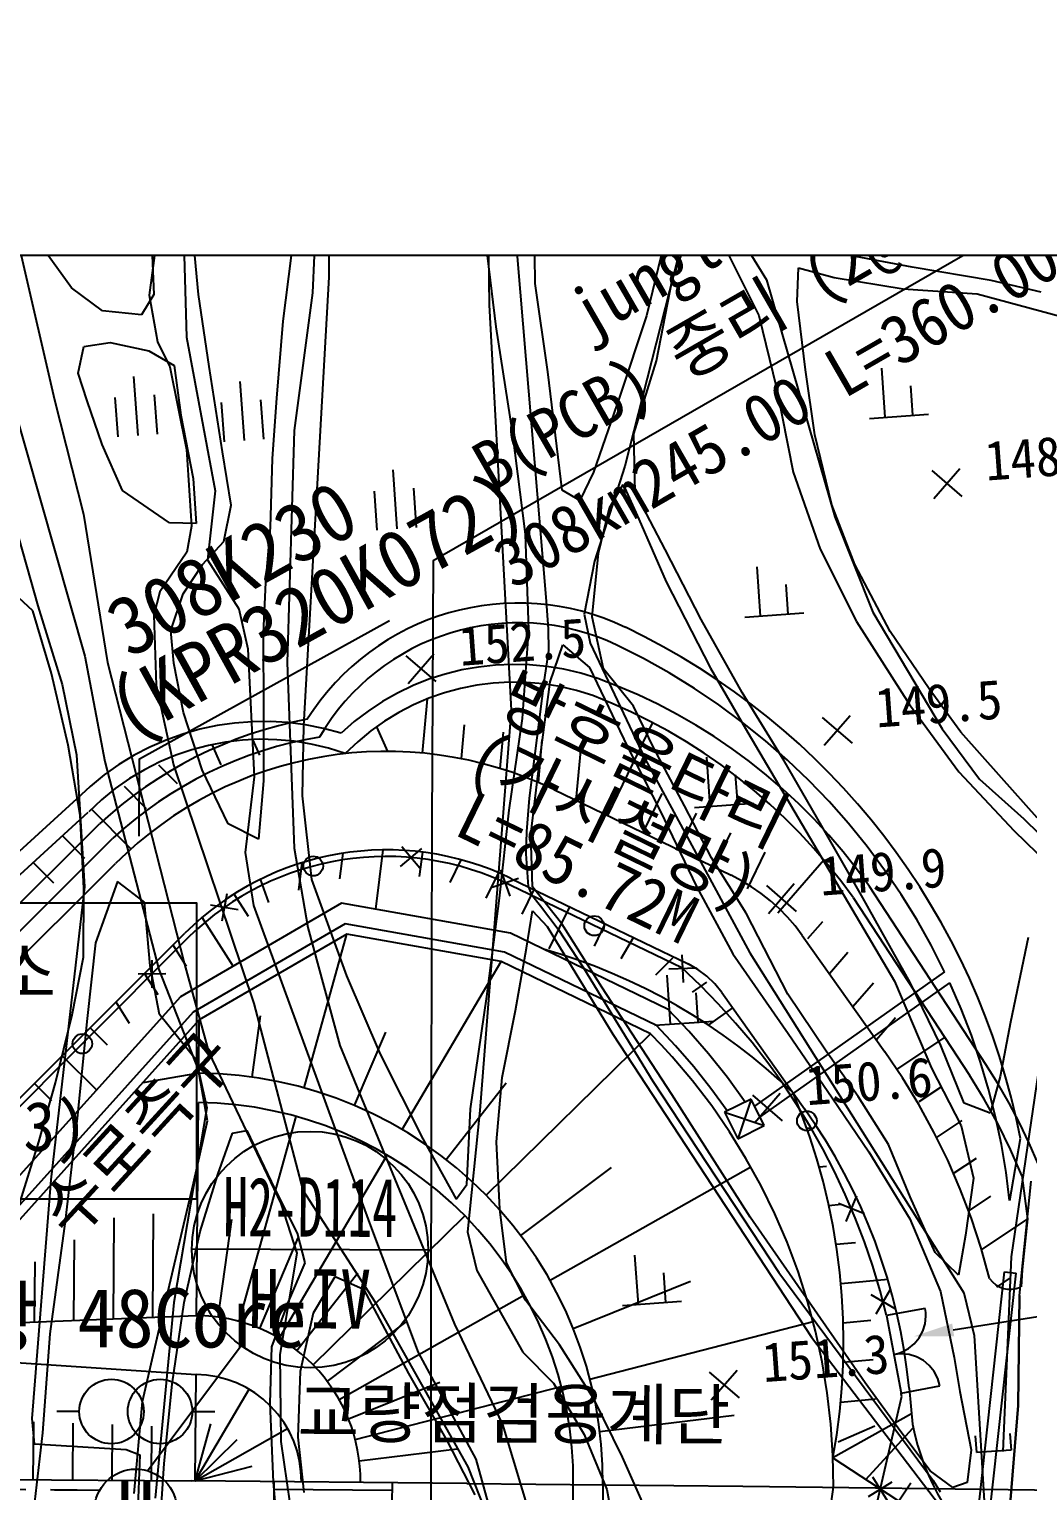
# Model space of a CAD drawing. Header units: millimetres. Extents: x 11366 to 12162, y 1103 to 1810.
# Drawn here: x 11876.6 to 11927.3, y 1483.7 to 1557.9 of the extents above; entities that cross this region are included whole.
import ezdxf
from ezdxf.enums import TextEntityAlignment as Align
from ezdxf.xclip import XClip

# ---------------------------------------------------------------- set-up
doc = ezdxf.new("R2010")
doc.units = ezdxf.units.MM
doc.header["$LTSCALE"] = 10
doc.header["$MEASUREMENT"] = 0
doc.header["$XCLIPFRAME"] = 2
doc.linetypes.add('HIDDEN', pattern=[0.375, 0.25, -0.125])
for name, color, linetype in [('ET-DSTA', 3, 'Continuous'), ('TN-MANH', 4, 'Continuous'), ('TN-TEXT', 3, 'Continuous'), ('TZ-BASE', 253, 'Continuous'), ('TZ-CABL', 4, 'Continuous'), ('TZ-SYMB', 1, 'Continuous')]:
    doc.layers.add(name, color=color, linetype=linetype)
doc.layers.add('TX-PAPR', color=2, linetype='Continuous', plot=False)
doc.styles.add('HANA', font='GulimChe.ttf')
doc.styles.get("Standard").update_dxf_attribs({"font": 'GulimChe.ttf'})
doc.linetypes.add('XXO_LINE', pattern='A,2.5,["X",Standard,S=1,R=0,X=-1,Y=-0.5],5,["X",Standard,S=1,R=0,X=-1,Y=-0.5],5,-0.5,[133,GulimChe.ttf,S=0.5,R=0,X=-0.5,Y=0],-0.5,2.5', length=16)

# ---------------------------------------------------------------- blocks, each defined once
blk = doc.blocks.new('JD-DHDFH546DFH43')
at = {"layer": 'TZ-BASE'}
for p, q in [((445.042, 59.517), (491.427, 86.22)), ((422.086, 83.852, -99), (425.829, 67.659, -99)), ((449.511, 81.426, -104), (449.307, 74.945, -104)), ((432.26, 80.404, -101), (432.538, 70.84, -101)), ((447.768, 80.438, -103), (447.889, 72.487, -103)), ((439.8, 79.845, -102.47), (439.747, 73.895, -102.47)), ((450.227, 73.577, -104.47), (450.166, 80, -104.47)), ((439.184, 79.068, -102), (438.923, 73.094, -102)), ((431.312, 77.98, -100), (430.64, 72.979, -100)), ((433.143, 73.019, -100.86), (432.728, 77.39, -100.86)), ((458.127, 77.485, -105), (454.775, 64.3, -105)), ((448.241, 71.369, -102.47), (447.604, 76.727, -102.47)), ((460.308, 76.429, -106), (461.974, 73.762, -106)), ((437.931, 75.73, -100.86), (437.412, 71.662, -100.86)), ((457.174, 73.737, -105.62), (458.145, 76.404, -105.62)), ((426.702, 73.357, -99.19), (425.401, 75.138, -99.19)), ((430.787, 75.245, -99.19), (430.867, 73.015, -99.19)), ((449.307, 74.945, -104), (450.772, 57.655, -104)), ((456.774, 75.663, -104.47), (455.88, 71.929, -104.47)), ((459.956, 75.201, -105.62), (461.573, 71.948, -105.62)), ((469.358, 74.394, -106.67), (466.064, 75.029, -106.67)), ((463.517, 72.66, -106.25), (463.585, 74.369, -106.25)), ((463.585, 74.369, -106.25), (465.395, 73.878, -106.25)), ((473.376, 73.731, -106.67), (469.358, 74.394, -106.67)), ((421.908, 73.804, -98), (427.367, 54.656, -98)), ((439.747, 73.895, -102.47), (438.47, 51.125, -102.47)), ((450.872, 69.082, -104.47), (450.227, 73.577, -104.47)), ((456.386, 69.64, -105.62), (457.174, 73.737, -105.62)), ((461.974, 73.762, -106), (465.438, 61.73, -106)), ((465.395, 73.878, -106.25), (468.905, 73.309, -106.25)), ((475.916, 73.132, -106.67), (473.376, 73.731, -106.67)), ((428.271, 72.176, -99.19), (426.702, 73.357, -99.19)), ((430.867, 73.015, -99.19), (430.24, 71.987, -99.19)), ((430.64, 72.979, -100), (431.051, 70.612, -100)), ((433.687, 69.358, -100.86), (433.143, 73.019, -100.86)), ((438.923, 73.094, -102), (437.992, 66.109, -102)), ((468.905, 73.309, -106.25), (472.663, 73.048, -106.25)), ((472.663, 73.048, -106.25), (480.781, 70.865, -106.25)), ((430.24, 71.987, -99.19), (428.271, 72.176, -99.19)), ((447.889, 72.487, -103), (449.01, 51.914, -103)), ((463.948, 69.192, -106.25), (463.517, 72.66, -106.25)), ((437.412, 71.662, -100.86), (437.101, 67.759, -100.86)), ((449.075, 66.045, -102.47), (448.241, 71.369, -102.47)), ((455.88, 71.929, -104.47), (454.519, 67.861, -104.47)), ((461.573, 71.948, -105.62), (462.469, 68.283, -105.62)), ((427.318, 70.373, -99.29), (428.657, 70.57, -99.29)), ((428.657, 70.57, -99.29), (430.622, 70.16, -99.29)), ((431.051, 70.612, -100), (431.693, 69.345, -100)), ((432.538, 70.84, -101), (433.991, 63.054, -101)), ((427.025, 69.019, -99.29), (427.318, 70.373, -99.29)), ((430.622, 70.16, -99.29), (431.899, 69.41, -99.29)), ((427.497, 67.609, -99.29), (427.025, 69.019, -99.29)), ((431.693, 69.345, -100), (432.537, 65.145, -100)), ((431.899, 69.41, -99.29), (432.251, 66.889, -99.29)), ((434.361, 65.025, -100.86), (433.687, 69.358, -100.86)), ((451.605, 63.079, -104.47), (450.872, 69.082, -104.47)), ((455.238, 65.948, -105.62), (456.386, 69.64, -105.62)), ((464.416, 65.897, -106.25), (463.948, 69.192, -106.25)), ((467.997, 66.781, -106.27), (467.818, 69.274, -106.27)), ((429.844, 68.851, -99.65), (430.06, 65.859, -99.65)), ((435.236, 68.598, -101.32), (435.452, 65.605, -101.32)), ((462.469, 68.283, -105.62), (463.319, 64.003, -105.62)), ((469.394, 66.881, -106.27), (469.286, 68.378, -106.27)), ((425.829, 67.659, -99), (427.309, 61.871, -99)), ((428.247, 65.407, -99.29), (427.497, 67.609, -99.29)), ((429.062, 65.787, -99.65), (428.918, 67.782, -99.65)), ((431.057, 65.93, -99.65), (430.913, 67.925, -99.65)), ((434.454, 65.534, -101.32), (434.311, 67.528, -101.32)), ((436.449, 65.677, -101.32), (436.305, 67.672, -101.32)), ((437.101, 67.759, -100.86), (436.881, 64.696, -100.86)), ((454.519, 67.861, -104.47), (453.193, 63.996, -104.47)), ((432.251, 66.889, -99.29), (432.874, 63.675, -99.29)), ((467.2, 66.723, -106.27), (470.192, 66.939, -106.27)), ((437.992, 66.109, -102), (437.647, 54.334, -102)), ((449.74, 60.85, -102.47), (449.075, 66.045, -102.47)), ((429.278, 63.065, -99.29), (428.247, 65.407, -99.29)), ((455.301, 62.985, -105.62), (455.238, 65.948, -105.62)), ((465.284, 62.33, -106.25), (464.416, 65.897, -106.25)), ((422.797, 64.934, -97), (424.984, 57.212, -97)), ((432.537, 65.145, -100), (432.787, 61.253, -100)), ((434.796, 62.32, -100.86), (434.361, 65.025, -100.86)), ((436.881, 64.696, -100.86), (436.772, 61.189, -100.86)), ((442.997, 64.108, -102.36), (443.212, 61.115, -102.36)), ((453.193, 63.996, -104.47), (452.494, 62.562, -104.47)), ((454.775, 64.3, -105), (453.238, 59.477, -105)), ((463.319, 64.003, -105.62), (464.684, 60.081, -105.62)), ((470.365, 64.077, -106.12), (471.877, 62.768, -106.12)), ((470.466, 62.666, -106.12), (471.775, 64.178, -106.12)), ((431.662, 61.422, -99.29), (429.278, 63.065, -99.29)), ((432.874, 63.675, -99.29), (433.028, 61.39, -99.29)), ((444.21, 61.187, -102.36), (444.066, 63.182, -102.36)), ((452.494, 62.562, -104.47), (451.605, 63.079, -104.47)), ((453.995, 62.189, -105.09), (454.693, 63.362, -105.09)), ((454.693, 63.362, -105.09), (455.481, 61.604, -105.09)), ((433.991, 63.054, -101), (433.592, 59.546, -101)), ((434.427, 60.479, -100.86), (434.796, 62.32, -100.86)), ((442.215, 61.044, -102.36), (442.071, 63.038, -102.36)), ((456.825, 60.067, -105.62), (455.301, 62.985, -105.62)), ((466.454, 59.306, -106.25), (465.284, 62.33, -106.25)), ((427.309, 61.871, -99), (428.524, 54.329, -99)), ((453.439, 59.883, -105.09), (453.995, 62.189, -105.09)), ((455.481, 61.604, -105.09), (456.882, 58.436, -105.09)), ((465.438, 61.73, -106), (467.37, 56.896, -106)), ((433.028, 61.39, -99.29), (431.662, 61.422, -99.29)), ((432.787, 61.253, -100), (432.551, 59.942, -100)), ((436.772, 61.189, -100.86), (436.542, 58.395, -100.86)), ((449.909, 55.999, -102.47), (449.74, 60.85, -102.47)), ((433.339, 59.307, -100.86), (434.427, 60.479, -100.86)), ((432.551, 59.942, -100), (431.173, 57.918, -100)), ((433.592, 59.546, -101), (435.195, 57.055, -101)), ((453.238, 59.477, -105), (452.72, 56.783, -105)), ((453.121, 56.652, -105.09), (453.439, 59.883, -105.09)), ((458.654, 56.519, -105.62), (456.825, 60.067, -105.62)), ((464.684, 60.081, -105.62), (466.532, 56.414, -105.62)), ((432.354, 57.813, -100.86), (433.339, 59.307, -100.86)), ((461.669, 56.694, -105.61), (461.49, 59.188, -105.61)), ((468.242, 55.916, -106.25), (466.454, 59.306, -106.25)), ((424.735, 56.963, -95.23), (423.553, 58.061, -95.23)), ((431.173, 57.918, -100), (430.867, 56.733, -100)), ((436.542, 58.395, -100.86), (436.416, 55.829, -100.86)), ((456.882, 58.436, -105.09), (459.123, 54.046, -105.09)), ((463.066, 56.795, -105.61), (462.958, 58.291, -105.61)), ((424.984, 57.212, -97), (426.222, 53.225, -97)), ((431.735, 55.953, -100.86), (432.354, 57.813, -100.86)), ((450.772, 57.655, -104), (450.894, 56.044, -104)), ((425.676, 53.782, -95.23), (424.735, 56.963, -95.23)), ((430.867, 56.733, -100), (430.983, 53.182, -100)), ((435.195, 57.055, -101), (435.652, 55.032, -101)), ((452.72, 56.783, -105), (453.016, 55.321, -105)), ((453.701, 54.016, -105.09), (453.121, 56.652, -105.09)), ((460.726, 52.808, -105.62), (458.654, 56.519, -105.62)), ((460.872, 56.637, -105.61), (463.864, 56.852, -105.61)), ((466.532, 56.414, -105.62), (469.231, 52.208, -105.62)), ((467.37, 56.896, -106), (470.884, 50.973, -106)), ((431.895, 54.301, -100.86), (431.735, 55.953, -100.86)), ((436.416, 55.829, -100.86), (436.434, 51.83, -100.86)), ((449.582, 51.494, -102.47), (449.909, 55.999, -102.47)), ((450.894, 56.044, -104), (450.9, 54.945, -104)), ((470.227, 53.001, -106.25), (468.242, 55.916, -106.25)), ((435.652, 55.032, -101), (435.97, 48.528, -101)), ((450.9, 54.945, -104), (450.696, 53.565, -104)), ((450.992, 53.35, -104.39), (451.639, 55.231, -104.39)), ((451.639, 55.231, -104.39), (452.985, 54.075, -104.39)), ((453.016, 55.321, -105), (455.785, 49.454, -105)), ((427.367, 54.656, -98), (428.384, 49.306, -98)), ((428.524, 54.329, -99), (432.434, 39.02, -99)), ((432.376, 51.799, -100.86), (431.895, 54.301, -100.86)), ((437.647, 54.334, -102), (437.995, 44.915, -102)), ((443.671, 54.675, -102.52), (445.183, 53.366, -102.52)), ((443.773, 53.264, -102.52), (445.082, 54.776, -102.52)), ((426.529, 50.144, -95.23), (425.676, 53.782, -95.23)), ((450.696, 53.565, -104), (449.924, 47.442, -104)), ((452.985, 54.075, -104.39), (454.909, 50.053, -104.39)), ((455.222, 52.111, -105.09), (453.701, 54.016, -105.09)), ((459.123, 54.046, -105.09), (461.023, 50.784, -105.09)), ((426.222, 53.225, -97), (426.946, 49.653, -97)), ((430.983, 53.182, -100), (431.875, 49.146, -100)), ((450.445, 49.25, -104.39), (450.992, 53.35, -104.39)), ((462.861, 49.342, -105.62), (460.726, 52.808, -105.62)), ((471.829, 50.801, -106.25), (470.227, 53.001, -106.25)), ((444.738, 52.482, -255), (444.485, 49.74, -255)), ((456.257, 49.99, -105.09), (455.222, 52.111, -105.09)), ((469.231, 52.208, -105.62), (471.734, 48.788, -105.62)), ((433.328, 48.88, -100.86), (432.376, 51.799, -100.86)), ((436.434, 51.83, -100.86), (436.445, 48.332, -100.86)), ((449.01, 51.914, -103), (447.416, 31.587, -103)), ((448.904, 46.843, -102.47), (449.582, 51.494, -102.47)), ((456.174, 51.288, -255), (453.893, 46.567, -255)), ((464.801, 51.545, -105.47), (466.313, 50.236, -105.47)), ((464.902, 50.134, -105.47), (466.211, 51.646, -105.47)), ((438.47, 51.125, -102.47), (438.395, 47.57, -102.47)), ((442.171, 51.073, -255), (442.731, 49.822, -255)), ((446.625, 51.168, -255), (446.467, 49.454, -255)), ((448.599, 50.79, -255), (448.43, 48.959, -255)), ((461.023, 50.784, -105.09), (468.459, 38.156, -105.09)), ((470.884, 50.973, -106), (472.773, 48.412, -106)), ((473.892, 48.473, -106.25), (471.829, 50.801, -106.25)), ((427.127, 46.578, -95.23), (426.529, 50.144, -95.23)), ((433.813, 50.164, -255), (434.27, 49.143, -255)), ((435.887, 50.426, -255), (436.241, 49.635, -255)), ((450.572, 50.412, -255), (450.372, 48.246, -255)), ((452.546, 50.035, -255), (452.297, 47.338, -255)), ((454.909, 50.053, -104.39), (456.59, 46.765, -104.39)), ((457.802, 47.053, -105.09), (456.257, 49.99, -105.09)), ((426.946, 49.653, -97), (427.358, 42.955, -97)), ((428.384, 49.306, -98), (431.12, 38.745, -98)), ((431.107, 49.138, -255), (432.053, 48.191, -255)), ((431.875, 49.146, -100), (435.946, 37.027, -100)), ((450.006, 45.609, -104.39), (450.445, 49.25, -104.39)), ((455.785, 49.454, -105), (461.117, 39.592, -105)), ((459.111, 47.036, -105.14), (458.932, 49.529, -105.14)), ((464.762, 46.061, -105.62), (462.861, 49.342, -105.62)), ((434.638, 46.137, -100.86), (433.328, 48.88, -100.86)), ((435.97, 48.528, -101), (435.504, 44.695, -101)), ((436.445, 48.332, -100.86), (436.178, 45.365, -100.86)), ((460.508, 47.136, -105.14), (460.4, 48.632, -105.14)), ((471.734, 48.788, -105.62), (474.536, 45.792, -105.62)), ((472.773, 48.412, -106), (475.023, 46.396, -106)), ((475.702, 46.447, -106.25), (473.892, 48.473, -106.25)), ((429.365, 48.053, -255), (430.486, 46.93, -255)), ((438.395, 47.57, -102.47), (438.882, 43.314, -102.47)), ((451.175, 47.88, -255), (460.167, 43.536, -255)), ((456.655, 47.686, -255), (455.694, 45.697, -255)), ((426.958, 47.415, -255), (412.155, 33.888, -255)), ((427.72, 46.87, -255), (429.689, 44.896, -255)), ((448.425, 42.367, -102.47), (448.904, 46.843, -102.47)), ((449.924, 47.442, -104), (449.779, 45.763, -104)), ((456.59, 46.765, -104.39), (458.407, 42.966, -104.39)), ((459.185, 44.416, -105.09), (457.802, 47.053, -105.09)), ((458.313, 46.978, -105.14), (461.305, 47.194, -105.14)), ((398.25, 16.36, -255), (428.108, 46.143, -255)), ((412.771, 33.232, -255), (427.541, 46.73, -255)), ((427.314, 42.872, -95.23), (427.127, 46.578, -95.23)), ((436.178, 45.365, -100.86), (434.638, 46.137, -100.86)), ((458.395, 46.691, -255), (457.495, 44.827, -255)), ((466.851, 42.391, -105.62), (464.762, 46.061, -105.62)), ((475.023, 46.396, -106), (475.814, 45.645, -106)), ((398.238, 14.937, -255), (428.789, 45.41, -255)), ((426.23, 45.532, -255), (427.351, 44.408, -255)), ((449.779, 45.763, -104), (449.747, 44.623, -104)), ((450.098, 42.939, -104.39), (450.006, 45.609, -104.39)), ((460.136, 45.696, -255), (459.296, 43.957, -255)), ((474.536, 45.792, -105.62), (476.282, 44.103, -105.62)), ((435.504, 44.695, -101), (435.929, 41.999, -101)), ((437.995, 44.915, -102), (438.686, 40.884, -102)), ((440.317, 43.352, -255), (440.482, 44.653, -255)), ((442.136, 41.806, -255), (442.52, 44.821, -255)), ((444.458, 44.889), (443.375, 43.981)), ((444.371, 43.893), (443.462, 44.977)), ((444.363, 43.467, -255), (444.521, 44.707, -255)), ((449.747, 44.623, -104), (449.867, 42.964, -104)), ((461.876, 44.701, -255), (460.98, 42.846, -255)), ((400.216, 15.497, -255), (428.92, 44.129, -255)), ((424.711, 44.223, -255), (425.784, 43.147, -255)), ((438.228, 42.782, -255), (438.405, 44.174, -255)), ((445.911, 43.173, -255), (446.466, 44.322, -255)), ((448.953, 42.473), (448.485, 43.808)), ((460.931, 41.614, -105.09), (459.185, 44.416, -105.09)), ((464.886, 44.308, -255), (462.54, 41.619, -255)), ((429.024, 43.216, -95.7), (427.905, 40.097, -95.7)), ((430.393, 42.161, -95.7), (429.024, 43.216, -95.7)), ((436.712, 42.146, -255), (436.281, 43.329, -255)), ((438.882, 43.314, -102.47), (440.648, 38.428, -102.47)), ((447.742, 42.365, -255), (448.377, 43.679, -255)), ((449.386, 43.374), (448.052, 42.907)), ((457.672, 38.833), (448.533, 43.23)), ((449, 43.378, -255), (457.992, 39.034, -255)), ((462.068, 41.598, -105.12), (463.377, 43.111, -105.12)), ((427.358, 42.955, -97), (425.653, 28.074, -97)), ((427.295, 39.382, -95.23), (427.314, 42.872, -95.23)), ((434.575, 42.597), (434.33, 41.204)), ((435.669, 41.445, -255), (434.951, 42.583, -255)), ((447.771, 37.387, -102.47), (448.425, 42.367, -102.47)), ((449.573, 41.558, -255), (450.178, 42.809, -255)), ((449.867, 42.964, -104), (450.048, 42.559, -104)), ((450.048, 42.559, -104), (450.506, 41.986, -104)), ((451.576, 41.07, -104.39), (450.098, 42.939, -104.39)), ((458.407, 42.966, -104.39), (460.258, 39.54, -104.39)), ((461.966, 43.009, -105.12), (463.479, 41.7, -105.12)), ((466.368, 42.398, -255), (472.267, 33.387, -255)), ((469.256, 38.083, -105.62), (466.851, 42.391, -105.62)), ((473.103, 33.935, -255), (467.194, 42.962, -255)), ((430.685, 38.944, -95.7), (430.393, 42.161, -95.7)), ((440.397, 42.115, -255), (432.223, 37.372, -255)), ((435.149, 41.778), (433.756, 42.023)), ((435.929, 41.999, -101), (441.812, 25.88, -101)), ((448.975, 40.592, -255), (440.397, 42.115, -255)), ((449.78, 39.838, -103.87), (450.095, 41.726, -103.87)), ((450.095, 41.726, -103.87), (450.834, 40.937, -103.87)), ((450.506, 41.986, -104), (451.388, 40.798, -104)), ((450.944, 39.799, -255), (451.978, 41.939, -255)), ((463.052, 37.496, -105.09), (460.931, 41.614, -105.09)), ((440.583, 41.066, -255), (432.861, 36.586, -255)), ((434.897, 38.923, -255), (433.334, 41.399, -255)), ((438.686, 40.884, -102), (440.32, 34.896, -102)), ((448.664, 39.631, -255), (440.583, 41.066, -255)), ((450.834, 40.937, -103.87), (454.166, 35.462, -103.87)), ((453.613, 37.848, -104.39), (451.576, 41.07, -104.39)), ((453.235, 39.944, -255), (453.779, 41.069, -255)), ((464.804, 41.172, -255), (464.047, 40.304, -255)), ((408.065, 16.264, -255), (432.451, 40.589, -255)), ((427.905, 40.097, -95.7), (427.489, 36.258, -95.7)), ((440.675, 40.542, -255), (433.181, 36.193, -255)), ((438.506, 32.738, -255), (440.675, 40.542, -255)), ((448.509, 39.151, -255), (440.675, 40.542, -255)), ((456.97, 36.729, -255), (448.975, 40.592, -255)), ((451.388, 40.798, -104), (452.687, 38.838, -104)), ((454.589, 39.306, -255), (455.215, 40.375, -255)), ((463.779, 40.484, -255), (467.974, 34.578, -255)), ((475.247, 40.369, -105.62), (474.354, 36.074, -105.62)), ((432.285, 40.032), (420.548, 28.283)), ((426.723, 36.453, -95.23), (427.295, 39.382, -95.23)), ((432.539, 38.911, -255), (431.855, 39.994, -255)), ((456.381, 35.903, -255), (448.664, 39.631, -255)), ((449.236, 36.671, -103.87), (449.78, 39.838, -103.87)), ((456.346, 38.478, -255), (457.212, 39.341, -255)), ((457.749, 38.083), (457.69, 39.496)), ((460.258, 39.54, -104.39), (463.076, 35.502, -104.39)), ((461.117, 39.592, -105), (471.984, 22.338, -105)), ((466.098, 39.613, -255), (465.16, 38.539, -255)), ((431.164, 36.462, -95.7), (430.685, 38.944, -95.7)), ((430.777, 39.229), (430.777, 37.815)), ((431.12, 38.745, -98), (433.144, 33.617, -98)), ((432.434, 39.02, -99), (433.669, 34.537, -99)), ((443.479, 30.624, -255), (448.509, 39.151, -255)), ((456.085, 35.49, -255), (448.509, 39.151, -255)), ((452.687, 38.838, -104), (456.191, 33.091, -104)), ((458.426, 38.819), (457.013, 38.76)), ((461.368, 31.806), (471.011, 38.633)), ((431.484, 38.523), (430.07, 38.522)), ((431.088, 37.463, -255), (430.404, 38.546, -255)), ((440.648, 38.428, -102.47), (442.358, 34.451, -102.47)), ((457.163, 32.409, -104.39), (453.613, 37.848, -104.39)), ((457.102, 35.976, -104.44), (456.923, 38.47, -104.44)), ((458.213, 37.598, -255), (458.941, 38.116, -255)), ((461.638, 31.263), (471.27, 38.081)), ((467.392, 38.054, -255), (466.352, 36.862, -255)), ((468.459, 38.156, -105.09), (470.341, 33.74, -105.09)), ((470.809, 34.896, -105.62), (469.256, 38.083, -105.62)), ((432.223, 37.372, -255), (419.792, 23.557, -255)), ((429.637, 36.015, -255), (428.953, 37.099, -255)), ((446.949, 31.674, -102.47), (447.771, 37.387, -102.47)), ((458.499, 36.077, -104.44), (458.391, 37.573, -104.44)), ((459.702, 37.588, -255), (463.897, 31.683, -255)), ((464.996, 34.598, -105.09), (463.052, 37.496, -105.09)), ((432.861, 36.586, -255), (420.508, 22.857, -255)), ((425.89, 32.994, -95.23), (426.723, 36.453, -95.23)), ((433.047, 34.121, -95.7), (431.164, 36.462, -95.7)), ((435.856, 33.291, -255), (436.294, 36.4, -255)), ((435.946, 37.027, -100), (438.433, 27.551, -100)), ((448.558, 33.273, -103.87), (449.236, 36.671, -103.87)), ((459.029, 35.928, -255), (460.26, 36.803, -255)), ((433.181, 36.193, -255), (420.866, 22.508, -255)), ((427.489, 36.258, -95.7), (426.981, 31.208, -95.7)), ((428.523, 34.904, -255), (427.64, 35.789, -255)), ((433.155, 33.493, -255), (433.181, 36.193, -255)), ((456.304, 35.919, -104.44), (459.297, 36.134, -104.44)), ((468.52, 36.304, -255), (467.543, 35.185, -255)), ((474.354, 36.074, -105.62), (473.82, 33.318, -105.62)), ((440.32, 34.896, -102), (446.131, 20.757, -102)), ((441.062, 31.844, -255), (442.647, 35.571, -255)), ((447.736, 27.294, -255), (456.085, 35.49, -255)), ((454.166, 35.462, -103.87), (464.256, 20.087, -103.87)), ((463.076, 35.502, -104.39), (465.306, 32.244, -104.39)), ((471.01, 35.307, -255), (468.587, 33.69, -255)), ((472.002, 31.974, -105.62), (470.809, 34.896, -105.62)), ((476.031, 35.342, -255), (474.379, 24.165, -255)), ((427.99, 32.607, -255), (426.224, 34.377, -255)), ((433.669, 34.537, -99), (437.319, 26.879, -99)), ((442.358, 34.451, -102.47), (444.532, 30.156, -102.47)), ((466.624, 32.309, -105.09), (464.996, 34.598, -105.09)), ((433.155, 33.493, -404), (430.308, 33, -241.272)), ((433.598, 31.063, -95.7), (433.047, 34.121, -95.7)), ((433.144, 33.617, -98), (433.571, 31.723, -98)), ((470.341, 33.74, -105.09), (471.855, 30.821, -105.09)), ((425.691, 32.08, -255), (424.808, 32.965, -255)), ((425.042, 30.006, -95.23), (425.89, 32.994, -95.23)), ((445.716, 29.099, -255), (448.763, 32.994, -255)), ((448.272, 30.004, -103.87), (448.558, 33.273, -103.87)), ((456.191, 33.091, -104), (462.586, 23.366, -104)), ((470.802, 32.764, -255), (469.697, 32.027, -255)), ((473.82, 33.318, -105.62), (473.312, 31.467, -105.62)), ((433.041, 21.194, -255), (433.141, 31.993, -255)), ((461.131, 26.178, -104.39), (457.163, 32.409, -104.39)), ((461.184, 32.174), (459.842, 31.505)), ((461.184, 32.174), (460.51, 30.163)), ((461.853, 30.832), (461.184, 32.174)), ((461.259, 32.371, -104.38), (462.771, 31.062, -104.38)), ((461.36, 30.96, -104.38), (462.669, 32.472, -104.38)), ((465.306, 32.244, -104.39), (467.157, 29.5, -104.39)), ((468.153, 29.872, -105.09), (466.624, 32.309, -105.09)), ((473.312, 31.467, -105.62), (472.002, 31.974, -105.62)), ((426.981, 31.208, -95.7), (426.376, 25.971, -95.7)), ((433.571, 31.723, -98), (431.886, 21.846, -98)), ((435.212, 20.887, -255), (438.104, 31.293, -255)), ((446.755, 27.83, -102.47), (446.949, 31.674, -102.47)), ((447.416, 31.587, -103), (446.797, 25.437, -103)), ((459.842, 31.505), (460.51, 30.163)), ((459.842, 31.505), (461.853, 30.832)), ((432.884, 27.903, -95.7), (433.598, 31.063, -95.7)), ((434.125, 28.344, -95.94), (434.866, 30.442, -95.94)), ((434.866, 30.442, -95.94), (435.599, 30.575, -95.94)), ((435.599, 30.575, -95.94), (437.003, 27.639, -95.94)), ((460.51, 30.163), (461.853, 30.832)), ((464.02, 30.694, -255), (464.281, 30.718, -255)), ((471.886, 31.083, -255), (470.614, 30.234, -255)), ((471.855, 30.821, -105.09), (472.468, 28.158, -105.09)), ((424.008, 26.683, -95.23), (425.042, 30.006, -95.23)), ((444.532, 30.156, -102.47), (446.217, 27.089, -102.47)), ((448.438, 26.588, -103.87), (448.272, 30.004, -103.87)), ((469.267, 27.215, -105.09), (468.153, 29.872, -105.09)), ((474.31, 27.02, -255), (474.852, 30.168, -255)), ((437.23, 20.029, -255), (442.717, 29.332, -255)), ((467.157, 29.5, -104.39), (469.247, 26.101, -104.39)), ((472.61, 29.162, -255), (471.48, 28.408, -255)), ((433.231, 25.452, -95.94), (434.125, 28.344, -95.94)), ((449.502, 25.242, -255), (454.101, 28.703, -255)), ((450.985, 22.977, -255), (461.172, 28.732, -255)), ((464.64, 28.743, -255), (465.017, 28.777, -255)), ((474.919, 28.298, -255), (475.209, 26.087, -255)), ((425.653, 28.074, -97), (424.681, 15.953, -97)), ((431.995, 24.1, -95.7), (432.884, 27.903, -95.7)), ((437.003, 27.639, -95.94), (438.15, 25.365, -95.94)), ((438.433, 27.551, -100), (442.102, 21.86, -100)), ((446.217, 27.089, -102.47), (446.755, 27.83, -102.47)), ((472.468, 28.158, -105.09), (472.065, 25.261, -105.09)), ((474.812, 22.201, -107.62), (475.406, 28.009, -107.62)), ((437.319, 26.879, -99), (438.132, 24.351, -99)), ((465.131, 26.779, -255), (465.752, 26.836, -255)), ((466.936, 26.345), (465.626, 26.879)), ((466.014, 25.957), (466.548, 27.267)), ((470.533, 24.389, -105.09), (469.267, 27.215, -105.09)), ((473.334, 27.24, -255), (472.246, 26.514, -255)), ((426.376, 25.971, -95.7), (425.595, 20.25, -95.7)), ((428.821, 21.02, -255), (428.862, 26.14, -255)), ((430.822, 21.102, -255), (430.864, 26.354, -255)), ((434.137, 21.112, -255), (434.835, 26.063, -255)), ((438.958, 18.678, -255), (446.665, 26.244, -255)), ((448.766, 23.854, -103.87), (448.438, 26.588, -103.87)), ((466.97, 17.766, -104.39), (461.131, 26.178, -104.39)), ((469.247, 26.101, -104.39), (470.796, 22.413, -104.39)), ((475.209, 26.087, -255), (472.906, 24.55, -255)), ((475.209, 26.087, -255), (474.945, 23.507, -255)), ((432.418, 21.844, -95.94), (433.231, 25.452, -95.94)), ((438.15, 25.365, -95.94), (438.529, 23.859, -95.94)), ((441.812, 25.88, -101), (444.29, 19.311, -101)), ((446.797, 25.437, -103), (447.26, 23.465, -103)), ((472.065, 25.261, -105.09), (471.71, 23.231, -105.09)), ((426.82, 20.937, -255), (426.853, 25.03, -255)), ((436.249, 20.524, -255), (438.206, 25.126, -255)), ((465.498, 24.804, -255), (466.488, 24.895, -255)), ((424.819, 20.855, -255), (424.844, 23.92, -255)), ((431.087, 20.275, -95.7), (431.995, 24.1, -95.7)), ((438.132, 24.351, -99), (437.269, 19.216, -99)), ((438.529, 23.859, -95.94), (437.689, 21.883, -95.94)), ((449.733, 21.969, -103.87), (448.766, 23.854, -103.87)), ((455.464, 21.753, -103.75), (455.284, 24.246, -103.75)), ((471.71, 23.231, -105.09), (470.533, 24.389, -105.09)), ((474.379, 24.165, -255), (473.968, 14.29, -255)), ((438.138, 19.41, -255), (441.219, 23.349, -255)), ((438.972, 21.324, -99.22), (440.072, 23.168, -99.22)), ((440.072, 23.168, -99.22), (441.512, 22.529, -99.22)), ((447.26, 23.465, -103), (449.603, 19.322, -103)), ((456.86, 21.853, -103.75), (456.752, 23.35, -103.75)), ((462.586, 23.366, -104), (470.435, 12.812, -104)), ((465.741, 22.818, -255), (468.14, 23.038, -255)), ((472.486, 9.219), (474.049, 23.411)), ((473.055, 8.91), (474.645, 23.345)), ((474.292, 23.071, -255), (473.638, 22.634, -255)), ((474.049, 23.411, -255), (474.645, 23.345)), ((474.945, 23.507, -255), (474.894, 22.639, -255)), ((441.512, 22.529, -99.22), (443.796, 18.242, -99.22)), ((452.16, 20.537, -255), (458.11, 22.937, -255)), ((467.528, 21.271), (468.243, 22.491)), ((470.796, 22.413, -104.39), (471.488, 19.064, -104.39)), ((471.443, 20.453), (483.979, 22.455)), ((471.984, 22.338, -105), (472.502, 20.17, -105)), ((431.886, 21.846, -98), (430.937, 11.912, -98)), ((431.803, 17.709, -95.94), (432.418, 21.844, -95.94)), ((437.689, 21.883, -95.94), (436.841, 19.596, -95.94)), ((440.276, 16.926, -255), (449.679, 22.239, -255)), ((442.102, 21.86, -100), (446.814, 13.507, -100)), ((451.47, 19.708, -103.87), (449.733, 21.969, -103.87)), ((454.666, 21.695, -103.75), (457.658, 21.911, -103.75)), ((468.495, 21.524), (467.275, 22.239)), ((470.026, 21.552), (468.06, 21.181)), ((474.742, 16.621, -107.62), (474.812, 22.201, -107.62)), ((474.812, 22.201, -255), (474.777, 19.411, -255)), ((418.848, 20.609, -255), (433.041, 21.194, -255)), ((418.848, 20.609), (433.041, 21.194)), ((438.313, 18.369, -99.22), (438.972, 21.324, -99.22)), ((439.674, 17.845, -255), (443.669, 20.852, -255)), ((453.007, 17.965, -255), (464.336, 20.888, -255)), ((465.862, 20.821, -255), (467.26, 20.949, -255)), ((468.06, 21.181), (468.802, 17.25)), ((425.595, 20.25, -95.7), (425.214, 15.23, -95.7)), ((430.293, 16.829, -95.7), (431.087, 20.275, -95.7)), ((446.131, 20.757, -102), (448.574, 15.659, -102)), ((464.256, 20.087, -103.87), (471.287, 10.858, -103.87)), ((472.502, 20.17, -105), (473.042, 11.209, -105)), ((436.841, 19.596, -95.94), (436.765, 16.743, -95.94)), ((444.29, 19.311, -101), (447.217, 13.897, -101)), ((449.603, 19.322, -103), (451.16, 17.76, -103)), ((453.215, 16.926, -103.87), (451.47, 19.708, -103.87)), ((474.777, 19.411, -255), (474.742, 16.621, -255)), ((417.389, 19.235, -255), (433.013, 18.194, -255)), ((417.389, 19.235), (433.013, 18.194)), ((437.269, 19.216, -99), (437.317, 14.798, -99)), ((465.86, 18.812, -255), (467.383, 18.952, -255)), ((471.488, 19.064, -104.39), (471.774, 17.33, -104.39)), ((432.963, 12.794, -255), (433.013, 18.194, -255)), ((438.203, 15.012, -99.22), (438.313, 18.369, -99.22)), ((440.753, 15.936, -255), (445.39, 17.807, -255)), ((443.796, 18.242, -99.22), (445.745, 14.844, -99.22)), ((459.063, 18.317, -103.72), (460.575, 17.008, -103.72)), ((459.164, 16.906, -103.72), (460.473, 18.418, -103.72)), ((431.392, 13.67, -95.94), (431.803, 17.709, -95.94)), ((432.963, 12.794, -255), (435.706, 17.445, -255)), ((441.097, 14.893, -255), (451.554, 17.591, -255)), ((451.16, 17.76, -103), (452.721, 15.156, -103)), ((463.208, -7.256), (468.83, 17.087)), ((468.792, 15.291, -104.39), (466.97, 17.766, -104.39)), ((468.802, 17.25), (470.768, 17.621)), ((469.204, 17.507, -255), (469.386, 15.666, -255)), ((471.774, 17.33, -104.39), (472.358, 14.364, -104.39)), ((429.877, 12.157, -95.7), (430.293, 16.829, -95.7)), ((436.765, 16.743, -95.94), (436.934, 12.735, -95.94)), ((454.659, 14.002, -103.87), (453.215, 16.926, -103.87)), ((454.659, 14.002, -103.87), (453.215, 16.926, -103.87)), ((465.733, 16.792, -255), (467.506, 16.955, -255)), ((474.285, 11.004, -107.62), (474.742, 16.621, -107.62)), ((474.742, 16.621, -255), (474.285, 11.004, -255)), ((424.681, 15.953, -97), (424.803, 14.679, -97)), ((424.755, 12.854, -255), (424.778, 15.797, -255)), ((426.755, 12.839, -255), (426.778, 15.723, -255)), ((428.755, 12.825, -255), (428.777, 15.65, -255)), ((432.963, 12.794, -255), (433.766, 15.684, -255)), ((448.574, 15.659, -102), (450.155, 10.409, -102)), ((453.51, 15.305, -255), (460.325, 16.138, -255)), ((469.334, 16.197, -255), (465.342, 13.967, -255)), ((465.606, 14.772, -255), (467.469, 15.589, -255)), ((425.214, 15.23, -95.7), (424.767, 11.277, -95.7)), ((430.755, 12.81, -255), (430.777, 15.576, -255)), ((432.963, 12.794, -255), (437.664, 15.45, -255)), ((432.963, 12.794, -255), (435.104, 14.895, -255)), ((438.496, 12.206, -99.22), (438.203, 15.012, -99.22)), ((445.745, 14.844, -99.22), (447.167, 12.089, -99.22)), ((452.721, 15.156, -103), (453.865, 12.351, -103)), ((452.721, 15.156, -103), (453.865, 12.351, -103)), ((467.014, 12.871, -255), (469.402, 15.478, -255)), ((470.278, 13.312, -104.39), (468.792, 15.291, -104.39)), ((472.646, 14.229, -255), (472.584, 15.08, -255)), ((474.321, 15.207, -255), (474.383, 14.356, -255)), ((424.803, 14.679, -97), (429.465, 14.393, -97)), ((429.465, 14.393, -97), (430.167, 14.123, -97)), ((430.167, 14.123, -97), (429.532, -2.396, -97)), ((437.317, 14.798, -99), (437.976, 10.234, -99)), ((441.301, 13.813, -255), (446.264, 14.419, -255)), ((472.358, 14.364, -104.39), (472.146, 12.715, -104.39)), ((474.383, 14.356, -255), (472.646, 14.229, -255)), ((431.113, 9.328, -95.94), (431.392, 13.67, -95.94)), ((432.963, 12.794, -255), (435.868, 13.543, -255)), ((446.814, 13.507, -100), (447.699, 11.235, -100)), ((447.217, 13.897, -101), (448.436, 9.493, -101)), ((456.082, 10.806, -103.87), (454.659, 14.002, -103.87)), ((465.342, 13.967, -255), (473.756, 8.451, -255)), ((446.762, 12.666), (432.763, 12.796)), ((436.963, 12.757), (436.833, -1.243)), ((436.934, 12.735, -95.94), (437.297, 8.39, -95.94)), ((442.962, 12.701), (442.832, -1.298)), ((446.762, 12.666, -255), (460.774, 12.519, -255)), ((467.143, 12.002), (468.342, 12.751)), ((468.117, 11.777), (467.368, 12.976)), ((468.687, 11.774, -255), (469.287, 12.689, -255)), ((471.422, 12.462, -104.39), (470.278, 13.312, -104.39)), ((470.435, 12.812, -104), (470.782, 12.235, -104)), ((472.146, 12.715, -104.39), (471.422, 12.462, -104.39)), ((442.959, 12.301), (436.959, 12.357)), ((452.032, -1.382, -255), (452.162, 12.604, -255)), ((453.662, 12.589, -255), (453.532, -1.408, -255)), ((453.865, 12.351, -103), (454.126, 10.956, -103)), ((460.774, 12.519, -255), (480.786, 12.277, -255)), ((463.431, -1.514, -255), (465.361, 12.474, -255))]:
    blk.add_line(p, q, dxfattribs=at)
for centre in [(438.961, 44.003), (453.225, 40.973), (427.243, 34.985), (464.019, 31.067)]:
    blk.add_circle(centre, 0.5, dxfattribs=at)
for centre, radius, start, end in [((10444.926, 11.283), 10000, 179.7236382, 180.0321421), ((449.36, 44.69, -255), 12.66, 64.51987, 147.68886), ((449.36, 44.69, -255), 11.66, 64.52251, 149.81531), ((439.148, 23.307, -255), 36.357, 10.8784, 64.48912), ((439.148, 23.307, -255), 35.357, 25.68792, 64.48912), ((449.178, 41.387, -255), 12.849, 70.81676, 133.25711), ((443.555, 26.373, -255), 28.879, 35.05912, 70.06758), ((449.173, 41.362, -255), 11.973, 70.58795, 135.79707), ((442.737, 25.588, -255), 29, 35.42593, 68.95232), ((436.424, 37.966, -255), 13.375, 72.82816, 135.05327), ((442.691, 30.32, -255), 21.518, 100.79712, 132.6649), ((442.691, 30.322, -255), 20.516, 99.56933, 132.65949), ((436.401, 38.007, -255), 12.429, 70.30231, 135.28618), ((442.691, 30.322, -255), 19.5, 64.21177, 134.92721), ((442.691, 30.322, -255), 14.5, 64.21177, 134.92721), ((442.662, 30.185), 14.305, 65.76734, 136.50185), ((456.034, 34.982, -255), 9.5, 35.38866, 64.21177), ((442.355, 10.711, -255), 30.231, 46.06855, 74.07086), ((434.036, 13.04), 34.985, 13.45562, 47.49864), ((456.034, 34.982, -255), 4.5, 35.38866, 64.21177), ((439.148, 23.307, -255), 35.357, 6.02944, 24.70032), ((432.963, 12.794, -255), 33.9, 34.55777, 44.91327), ((432.963, 12.794, -255), 32.9, 34.8051, 44.61932), ((432.963, 12.794, -255), 32.4, 359.43335, 44.46722), ((439.848, 14.599, -255), 34.5, 14.20798, 35.38866), ((432.963, 12.794, -255), 20.7, 359.43335, 89.46722), ((448.003, 17.504, -255), 29, 21.85203, 33.20866), ((448.003, 17.504, -255), 30, 358.36761, 33.20866), ((432.963, 12.794, -255), 19.2, 359.43335, 89.46722), ((433.268, 19.848, -255), 32.608, 349.60975, 22.79713), ((439.848, 14.599, -255), 29.5, 5.6581, 35.38866), ((474.348, 23.809, -255), 1.291, 215.12391, 293.09227), ((468.06, 21.181), 2, 280.69168, 10.69168), ((432.963, 12.794, -255), 8.4, 359.43335, 89.46722), ((468.802, 17.25), 2, 10.69168, 100.69168), ((432.963, 12.794, -255), 5.4, 359.43335, 89.46722), ((467.466, 16.939), 1.372, 6.19047, 13.12294), ((481.27, 17.932, -255), 12.098, 190.79389, 231.60171), ((349.929, -9993.876), 10007, 89.5257213, 89.7421247)]:
    blk.add_arc(centre, radius, start, end, dxfattribs=at)
blk.add_solid([(471.496, 20.124), (469.468, 20.137), (471.391, 20.782)], dxfattribs=at)
at = {"layer": 'TZ-BASE', "style": 'HANA'}
for s, height, rotation, p in [('B(PCB) 중리 (2@40)X4+(1@40)', 2.5, 29.92821, (448.031, 62.979)), ('junglee', 2.5, 29.92821, (452.906, 70.687)), (' 308km245.00 L=360.00', 2.5, 29.92821, (447.698, 57.22)), ('148.9', 2, 4.11974, (473.116, 63.566, -106.12)), ('152.5', 2, 4.11974, (446.422, 54.164, -102.52)), ('149.5', 2, 4.11974, (467.551, 51.034, -105.47)), ('149.9', 2, 4.11974, (464.717, 42.498, -105.12)), ('수로측구', 2.5, 47.51817, (426.712, 24.933)), ('150.6', 2, 4.11974, (464.01, 31.86, -104.38)), ('151.3', 2, 4.11974, (461.814, 17.806, -103.72)), ('교량점검용계단', 2.5, 359.65837, (438.161, 15.02))]:
    blk.add_text(s, height=height, rotation=rotation, dxfattribs=at).set_placement(p)
at = {"layer": 'TZ-BASE', "linetype": 'XXO_LINE', "style": 'HANA'}
for s, p in [('방호울타리', (448.19, 51.751)), ('(가시철망)', (446.585, 48.668)), ('L=85.72M', (446.018, 45.644))]:
    blk.add_text(s, height=2.5, rotation=334.03005, dxfattribs=at).set_placement(p)

msp = doc.modelspace()

# ---------------------------------------------------------------- linework, layer by layer
at = {"layer": 'ET-DSTA'}
msp.add_lwpolyline([(11855.125, 1498.574), (11885.125, 1498.574), (11885.125, 1513.574), (11855.125, 1513.574)], close=True, dxfattribs=at)
at = {"layer": 'TN-MANH'}
msp.add_circle((11882.018, 1482.749), 2.1, dxfattribs=at)
at = {"layer": 'TX-PAPR', "flags": 128}
msp.add_lwpolyline([(11454.689, 1396.457), (12149.294, 1396.457), (12154.546, 1546.457), (11449.437, 1546.457), (11454.689, 1396.457)], dxfattribs=at)
at = {"layer": 'TZ-BASE'}
for p, q in [((11896.862, 1495.961), (11884.862, 1496.021)), ((11882.606, 1484.765), (11887.365, 1491.116))]:
    msp.add_line(p, q, dxfattribs=at)
at = {"layer": 'TZ-BASE', "flags": 128}
msp.add_lwpolyline([(11882.189, 1516.978), (11882.209, 1520.904), (11894.904, 1527.927)], dxfattribs=at)
at = {"layer": 'TZ-BASE'}
msp.add_circle((11890.862, 1495.991), 6, dxfattribs=at)
at = {"layer": 'TZ-CABL', "linetype": 'HIDDEN'}
msp.add_lwpolyline([(11861.874, 1483.899, -0.000429), (11880.183, 1483.77)], format="xyb", dxfattribs=at)
at = {"layer": 'TZ-SYMB', "linetype": 'ByBlock', "ltscale": 5}
for points in [[(11879.15, 1487.77), (11878.009, 1487.77)], [(11884.887, 1487.77), (11886.028, 1487.77)]]:
    msp.add_lwpolyline(points, dxfattribs=at)
for centre in [(11880.785, 1487.77), (11883.251, 1487.77)]:
    msp.add_circle(centre, 1.636, dxfattribs=at)

# ---------------------------------------------------------------- block references
at = {"layer": 'TZ-BASE'}
ref = msp.add_blockref('JD-DHDFH546DFH43', (11452.063, 1471.457), dxfattribs=at)
XClip(ref).set_block_clipping_path([(2.6260724032, -75), (697.2310196891, -74.9999999943), (702.4831644844, 75.0000000058), (-2.6260724032, 75)])

# ---------------------------------------------------------------- texts
at = {"layer": 'ET-DSTA'}
for s, p in [('옥외배전소', (11870.125, 1510.074, -89.35)), ('(KPR320K053)', (11869.855, 1502.057, -89.35))]:
    msp.add_text(s, height=2.5, dxfattribs=at).set_placement(p, align=Align.MIDDLE)
at = {"layer": 'TN-MANH', "linetype": 'ByBlock'}
msp.add_text('H', height=3, rotation=359.71352, dxfattribs=at).set_placement((11882.018, 1482.749), align=Align.MIDDLE)
at = {"layer": 'TN-TEXT', "extrusion": (-5.48271e-08, -3.84622e-07, 1)}
msp.add_text('광 48Core', height=3, dxfattribs=at).set_placement((11882.018, 1492.561, -0.001), align=Align.MIDDLE)
at = {"layer": 'TZ-BASE'}
for s, p in [('(KPR320K072)', (11881.705, 1521.767)), ('308K230', (11881.684, 1525.976))]:
    msp.add_text(s, height=3, rotation=28.95223, dxfattribs=at).set_placement(p)
for s, width, p in [('H2-D114', 0.65, (11890.873, 1498.151)), ('H-IV', 0.8, (11890.85, 1493.491))]:
    msp.add_text(s, height=3, rotation=359.71352, dxfattribs=dict(at, width=width)).set_placement(p, align=Align.MIDDLE)

doc.saveas('drawing.dxf')
